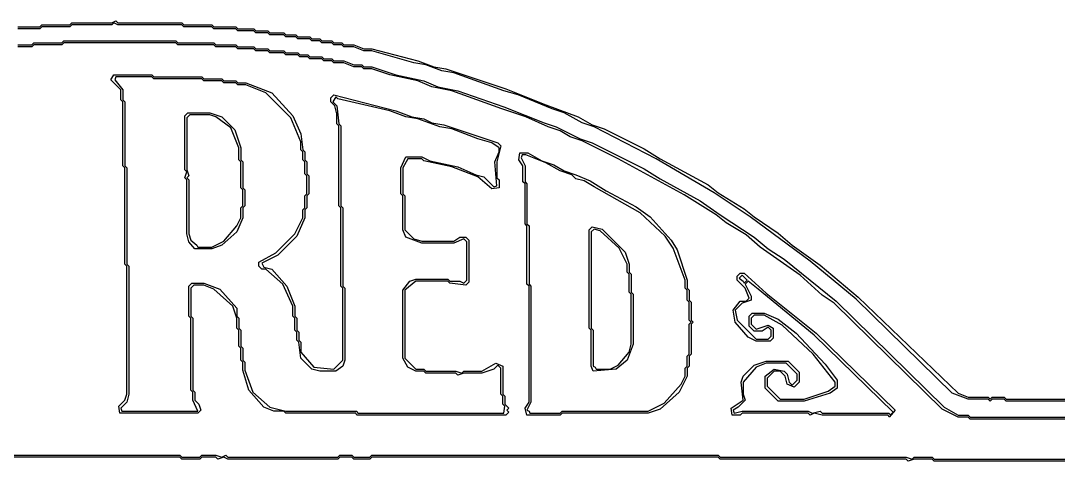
# Model space of a CAD drawing. Extents: x 0.2 to 6.6, y 0.38 to 3.24.
# Drawn here: x 3.207 to 5.461, y 2.285 to 3.241 of the extents above; entities that cross this region are included whole.
import ezdxf

# ---------------------------------------------------------------- set-up
doc = ezdxf.new("R2010")
doc.units = 0

msp = doc.modelspace()

# ---------------------------------------------------------------- linework, layer by layer
at = {"color": 7}
for points in [[(3.2, 3.2283), (3.2478, 3.2283), (3.2522, 3.2326), (3.313, 3.2326), (3.3174, 3.237), (3.4043, 3.237), (3.413, 3.2413), (3.4174, 3.237), (3.5565, 3.237), (3.5609, 3.2326), (3.6217, 3.2326), (3.6261, 3.2283), (3.6739, 3.2283), (3.6783, 3.2239), (3.713, 3.2239), (3.7174, 3.2196), (3.7435, 3.2196), (3.7478, 3.2152), (3.7783, 3.2152), (3.7826, 3.2109), (3.8043, 3.2109), (3.8087, 3.2065), (3.8348, 3.2065), (3.8391, 3.2022), (3.8565, 3.2022), (3.8609, 3.1978), (3.8826, 3.1978), (3.887, 3.1935), (3.9043, 3.1935), (3.9087, 3.1891), (3.9304, 3.1891), (3.9522, 3.1804), (3.9696, 3.1804), (4.0696, 3.1543), (4.1043, 3.1413), (4.1304, 3.137), (4.2609, 3.0935), (4.3478, 3.0587), (4.4174, 3.0326), (4.4478, 3.0152), (4.4739, 3.0065), (4.5609, 2.963), (4.5957, 2.9413), (4.7, 2.8848), (4.7217, 2.8674), (4.7783, 2.8326), (4.8, 2.8152), (4.8522, 2.7804), (4.8826, 2.7543), (4.9435, 2.7109), (5.0261, 2.6413), (5.2435, 2.4326), (5.2652, 2.4239), (5.3087, 2.4239), (5.313, 2.4196), (5.3174, 2.4239), (5.3435, 2.4239), (5.3478, 2.4196), (5.5304, 2.4196)], [(5.5304, 2.4152), (5.3478, 2.4152), (5.3435, 2.4196), (5.3174, 2.4196), (5.313, 2.4152), (5.3087, 2.4196), (5.2652, 2.4196), (5.2304, 2.4326), (5.0217, 2.637), (4.9217, 2.7196), (4.7913, 2.8152), (4.713, 2.8674), (4.587, 2.9413), (4.4522, 3.0109), (4.4261, 3.0196), (4.387, 3.0413), (4.3609, 3.05), (4.287, 3.0804), (4.2565, 3.0891), (4.1478, 3.1283), (4.1217, 3.1326), (4.087, 3.1457), (4.0609, 3.15), (3.9696, 3.1761), (3.9522, 3.1761), (3.9304, 3.1848), (3.9087, 3.1848), (3.9043, 3.1891), (3.887, 3.1891), (3.8826, 3.1935), (3.8609, 3.1935), (3.8565, 3.1978), (3.8391, 3.1978), (3.8348, 3.2022), (3.8087, 3.2022), (3.8043, 3.2065), (3.7826, 3.2065), (3.7783, 3.2109), (3.7478, 3.2109), (3.7435, 3.2152), (3.7174, 3.2152), (3.713, 3.2196), (3.6783, 3.2196), (3.6739, 3.2239), (3.6261, 3.2239), (3.6217, 3.2283), (3.5609, 3.2283), (3.5565, 3.2326), (3.4174, 3.2326), (3.4087, 3.237), (3.4043, 3.2326), (3.3174, 3.2326), (3.313, 3.2283), (3.2522, 3.2283), (3.2478, 3.2239), (3.2, 3.2239)], [(3.2, 3.1891), (3.2304, 3.1891), (3.2348, 3.1935), (3.2957, 3.1935), (3.3, 3.1978), (3.5435, 3.1978), (3.5478, 3.1935), (3.6261, 3.1935), (3.6304, 3.1891), (3.6739, 3.1891), (3.6783, 3.1848), (3.713, 3.1848), (3.7174, 3.1804), (3.7435, 3.1804), (3.7478, 3.1761), (3.7783, 3.1761), (3.7826, 3.1717), (3.8087, 3.1717), (3.813, 3.1674), (3.8304, 3.1674), (3.8348, 3.163), (3.8609, 3.163), (3.8652, 3.1587), (3.8826, 3.1587), (3.887, 3.1543), (3.9087, 3.1543), (3.9304, 3.1457), (3.9478, 3.1457), (3.9522, 3.1413), (3.9696, 3.1413), (4.0217, 3.1239), (4.0826, 3.1109), (4.113, 3.0978), (4.1565, 3.0891), (4.2565, 3.0543), (4.3435, 3.0196), (4.3696, 3.0109), (4.4217, 2.9848), (4.4478, 2.9761), (4.5609, 2.9196), (4.5957, 2.8978), (4.6826, 2.85), (4.7261, 2.8196), (4.8, 2.7717), (4.8304, 2.7457), (4.8652, 2.7239), (4.9783, 2.6326), (5.213, 2.4022), (5.2435, 2.3848), (5.2652, 2.3848), (5.2696, 2.3804), (5.4913, 2.3804)], [(5.4913, 2.3761), (5.2696, 2.3761), (5.2652, 2.3804), (5.2435, 2.3804), (5.2087, 2.3978), (4.9739, 2.6283), (4.9478, 2.6457), (4.9, 2.6891), (4.813, 2.75), (4.7826, 2.7761), (4.7391, 2.8022), (4.7174, 2.8196), (4.6478, 2.863), (4.5043, 2.9413), (4.4261, 2.9804), (4.4, 2.9891), (4.3783, 3.0022), (4.3522, 3.0109), (4.3043, 3.0326), (4.2522, 3.05), (4.1435, 3.0891), (4.1, 3.0978), (4.0696, 3.1109), (4.0087, 3.1239), (3.9696, 3.137), (3.9522, 3.137), (3.9478, 3.1413), (3.9304, 3.1413), (3.9087, 3.15), (3.887, 3.15), (3.8826, 3.1543), (3.8652, 3.1543), (3.8609, 3.1587), (3.8348, 3.1587), (3.8304, 3.163), (3.813, 3.163), (3.8087, 3.1674), (3.7826, 3.1674), (3.7783, 3.1717), (3.7478, 3.1717), (3.7435, 3.1761), (3.7174, 3.1761), (3.713, 3.1804), (3.6783, 3.1804), (3.6739, 3.1848), (3.6304, 3.1848), (3.6261, 3.1891), (3.5478, 3.1891), (3.5435, 3.1935), (3.3, 3.1935), (3.2957, 3.1891), (3.2348, 3.1891), (3.2304, 3.1848), (3.2, 3.1848)], [(2.6609, 2.2978), (3.5522, 2.2978), (3.5565, 2.2935), (3.5957, 2.2935), (3.6, 2.2978), (3.6304, 2.2978), (3.6435, 2.2935), (3.6522, 2.2978), (3.6565, 2.2935), (3.8957, 2.2935), (3.9, 2.2978), (3.9261, 2.2978), (3.9304, 2.2935), (3.9652, 2.2935), (3.9696, 2.2978), (4.7217, 2.2978), (4.7261, 2.2935), (5.1304, 2.2935), (5.1435, 2.2891), (5.1478, 2.2935), (5.187, 2.2935), (5.1913, 2.2891), (5.6565, 2.2891)], [(5.6565, 2.2848), (5.1913, 2.2848), (5.187, 2.2891), (5.1478, 2.2891), (5.1348, 2.2848), (5.1304, 2.2891), (4.7261, 2.2891), (4.7217, 2.2935), (3.9696, 2.2935), (3.9652, 2.2891), (3.9304, 2.2891), (3.9261, 2.2935), (3.9, 2.2935), (3.8957, 2.2891), (3.6565, 2.2891), (3.6478, 2.2935), (3.6348, 2.2891), (3.6304, 2.2935), (3.6, 2.2935), (3.5957, 2.2891), (3.5565, 2.2891), (3.5522, 2.2935), (2.6609, 2.2935)]]:
    msp.add_lwpolyline(points, dxfattribs=at)
for points in [[(3.937, 2.3848), (3.9348, 2.3891), (3.7826, 2.3891), (3.7783, 2.3935), (3.7565, 2.3935), (3.7348, 2.4022), (3.7022, 2.4391), (3.6891, 2.4826), (3.6891, 2.5), (3.6848, 2.5043), (3.6848, 2.5304), (3.6804, 2.5348), (3.6804, 2.5696), (3.6761, 2.5739), (3.6761, 2.5957), (3.6674, 2.6217), (3.6261, 2.6587), (3.6043, 2.6674), (3.5826, 2.6674), (3.5761, 2.6609), (3.5761, 2.6), (3.5804, 2.5957), (3.5804, 2.4391), (3.5848, 2.4348), (3.5848, 2.4174), (3.5935, 2.4087), (3.5978, 2.3957), (3.5913, 2.3891), (3.4217, 2.3891), (3.4196, 2.4043), (3.4326, 2.4174), (3.437, 2.4304), (3.437, 2.7087), (3.4326, 2.713), (3.4326, 2.9217), (3.4283, 2.9261), (3.4283, 3.0652), (3.4239, 3.0696), (3.4239, 3.0913), (3.4022, 3.113), (3.4087, 3.1239), (3.4913, 3.1239), (3.4957, 3.1196), (3.6, 3.1196), (3.6043, 3.1152), (3.6435, 3.1152), (3.6478, 3.1109), (3.6739, 3.1109), (3.6783, 3.1065), (3.6957, 3.1065), (3.7522, 3.0848), (3.7978, 3.0348), (3.8152, 2.9957), (3.8196, 2.9609), (3.8239, 2.9565), (3.8239, 2.9391), (3.8283, 2.9348), (3.8283, 2.9087), (3.8326, 2.9043), (3.8326, 2.8652), (3.8283, 2.8609), (3.8283, 2.8348), (3.8239, 2.8304), (3.8239, 2.813), (3.8065, 2.7739), (3.7652, 2.7326), (3.7304, 2.7152), (3.7348, 2.7065), (3.7522, 2.7022), (3.7848, 2.6652), (3.8022, 2.6217), (3.8022, 2.6), (3.8065, 2.5957), (3.8065, 2.5696), (3.8109, 2.5652), (3.8109, 2.5478), (3.8152, 2.5435), (3.8152, 2.5217), (3.8435, 2.4891), (3.887, 2.4848), (3.9065, 2.5043), (3.9065, 2.6609), (3.9022, 2.6652), (3.9022, 2.8348), (3.8978, 2.8391), (3.8978, 3.013), (3.8935, 3.0174), (3.8935, 3.0391), (3.8891, 3.0565), (3.8804, 3.0652), (3.8804, 3.0739), (3.887, 3.0804), (4.0217, 3.0457), (4.0565, 3.0326), (4.0826, 3.0283), (4.1, 3.0196), (4.1261, 3.0152), (4.1783, 2.9978), (4.2435, 2.9761), (4.25, 2.9696), (4.2413, 2.9348), (4.2413, 2.9), (4.2457, 2.8957), (4.2457, 2.8783), (4.2304, 2.8761), (4.2, 2.9022), (4.1435, 2.9239), (4.0826, 2.937), (4.0783, 2.9413), (4.0478, 2.9413), (4.037, 2.9217), (4.037, 2.8652), (4.0413, 2.8609), (4.0413, 2.787), (4.0609, 2.7674), (4.0783, 2.763), (4.1478, 2.763), (4.1609, 2.7717), (4.1739, 2.7717), (4.1804, 2.7652), (4.1804, 2.6739), (4.1739, 2.6674), (4.1391, 2.6717), (4.1348, 2.6761), (4.0652, 2.6761), (4.0413, 2.6565), (4.0413, 2.5087), (4.0652, 2.4848), (4.0826, 2.4848), (4.087, 2.4804), (4.1522, 2.4804), (4.1652, 2.4761), (4.1696, 2.4804), (4.2087, 2.4804), (4.2391, 2.4978), (4.2543, 2.4913), (4.2543, 2.4304), (4.2587, 2.4261), (4.2587, 2.4087), (4.2674, 2.4), (4.263, 2.3957), (4.2674, 2.3913), (4.2609, 2.3848), (3.937, 2.3848)], [(3.937, 2.3935), (3.9391, 2.3891), (4.2565, 2.3891), (4.2587, 2.4043), (4.2543, 2.4087), (4.2543, 2.4261), (4.25, 2.4304), (4.25, 2.487), (4.2435, 2.4935), (4.2348, 2.4848), (4.2087, 2.4761), (4.1696, 2.4761), (4.1565, 2.4717), (4.1522, 2.4761), (4.087, 2.4761), (4.0826, 2.4804), (4.0652, 2.4804), (4.0478, 2.4891), (4.037, 2.5087), (4.037, 2.6565), (4.0522, 2.6761), (4.0652, 2.6804), (4.1348, 2.6804), (4.1391, 2.6761), (4.1609, 2.6761), (4.1696, 2.6717), (4.1761, 2.6783), (4.1761, 2.7609), (4.1696, 2.7674), (4.1478, 2.7587), (4.0783, 2.7587), (4.0435, 2.7717), (4.037, 2.787), (4.037, 2.8609), (4.0326, 2.8652), (4.0326, 2.9217), (4.0435, 2.9457), (4.0783, 2.9457), (4.0957, 2.937), (4.1565, 2.9239), (4.1957, 2.9065), (4.213, 2.9022), (4.2348, 2.8804), (4.2413, 2.8826), (4.237, 2.9348), (4.2457, 2.9565), (4.2457, 2.9652), (4.2304, 2.9761), (4.2, 2.9848), (4.1435, 3.0065), (4.1174, 3.0109), (4.0696, 3.0283), (4.0435, 3.0326), (4.0087, 3.0457), (3.8957, 3.0717), (3.8913, 3.0761), (3.8848, 3.0652), (3.8935, 3.0565), (3.8978, 3.0174), (3.9022, 3.013), (3.9022, 2.8391), (3.9065, 2.8348), (3.9065, 2.6652), (3.9109, 2.6609), (3.9109, 2.5043), (3.9065, 2.4913), (3.8913, 2.4804), (3.8565, 2.4804), (3.8391, 2.4848), (3.8152, 2.5087), (3.8109, 2.5435), (3.8065, 2.5478), (3.8065, 2.5652), (3.8022, 2.5696), (3.8022, 2.5957), (3.7978, 2.6), (3.7978, 2.6217), (3.7761, 2.6696), (3.7391, 2.7022), (3.7304, 2.7022), (3.7239, 2.7087), (3.7239, 2.7174), (3.7609, 2.737), (3.8022, 2.7783), (3.8196, 2.813), (3.8196, 2.8304), (3.8239, 2.8348), (3.8239, 2.8609), (3.8283, 2.8652), (3.8283, 2.9043), (3.8239, 2.9087), (3.8239, 2.9348), (3.8196, 2.9391), (3.8196, 2.9565), (3.8152, 2.9609), (3.8152, 2.9783), (3.7935, 3.0304), (3.7391, 3.0848), (3.6957, 3.1022), (3.6783, 3.1022), (3.6739, 3.1065), (3.6478, 3.1065), (3.6435, 3.1109), (3.6043, 3.1109), (3.6, 3.1152), (3.4957, 3.1152), (3.4913, 3.1196), (3.413, 3.1196), (3.4109, 3.113), (3.4283, 3.0913), (3.4283, 3.0696), (3.4326, 3.0652), (3.4326, 2.9261), (3.437, 2.9217), (3.437, 2.713), (3.4413, 2.7087), (3.4413, 2.4304), (3.437, 2.413), (3.4239, 2.4), (3.4261, 2.3935), (3.5913, 2.3935), (3.5804, 2.4174), (3.5804, 2.4348), (3.5761, 2.4391), (3.5761, 2.5957), (3.5717, 2.6), (3.5717, 2.6652), (3.5783, 2.6717), (3.6043, 2.6717), (3.6391, 2.6587), (3.6761, 2.6174), (3.6761, 2.6), (3.6804, 2.5957), (3.6804, 2.5739), (3.6848, 2.5696), (3.6848, 2.5348), (3.6891, 2.5304), (3.6891, 2.5043), (3.6935, 2.5), (3.6935, 2.4826), (3.7109, 2.4348), (3.7478, 2.4022), (3.7826, 2.3935), (3.937, 2.3935)], [(3.5848, 2.7457), (3.5717, 2.7609), (3.5674, 2.7783), (3.5674, 2.8957), (3.563, 2.9), (3.5674, 2.913), (3.563, 2.9174), (3.563, 3.0348), (3.5696, 3.0413), (3.6174, 3.0413), (3.6435, 3.0326), (3.6717, 3.0043), (3.6848, 2.9652), (3.6848, 2.9391), (3.6891, 2.9348), (3.6891, 2.8783), (3.6935, 2.8739), (3.6935, 2.8391), (3.6891, 2.8348), (3.6891, 2.813), (3.6761, 2.7826), (3.6435, 2.7543), (3.6217, 2.7457), (3.5848, 2.7457)], [(3.5891, 2.7543), (3.5913, 2.75), (3.6217, 2.75), (3.6478, 2.763), (3.6761, 2.7957), (3.6848, 2.813), (3.6848, 2.8348), (3.6891, 2.8391), (3.6891, 2.8739), (3.6848, 2.8783), (3.6848, 2.9348), (3.6804, 2.9391), (3.6804, 2.9652), (3.663, 3.0087), (3.6304, 3.0326), (3.6174, 3.037), (3.5739, 3.037), (3.5674, 3.0304), (3.5674, 2.9174), (3.5717, 2.9043), (3.5674, 2.9), (3.5717, 2.8957), (3.5717, 2.7783), (3.5761, 2.7652), (3.5891, 2.7543)], [(4.3065, 2.3848), (4.3022, 2.4), (4.3109, 2.413), (4.3109, 2.6652), (4.3065, 2.6696), (4.3065, 2.7957), (4.3022, 2.8), (4.3022, 2.887), (4.2978, 2.8913), (4.2978, 2.9261), (4.2891, 2.9391), (4.2913, 2.9543), (4.3087, 2.9543), (4.3391, 2.937), (4.3652, 2.9283), (4.387, 2.9152), (4.413, 2.9065), (4.4435, 2.8935), (4.4783, 2.8717), (4.5435, 2.837), (4.5739, 2.8152), (4.6196, 2.7652), (4.6326, 2.7435), (4.6543, 2.6783), (4.6543, 2.6609), (4.6587, 2.6565), (4.6587, 2.6348), (4.663, 2.6304), (4.663, 2.5913), (4.6674, 2.587), (4.663, 2.5826), (4.663, 2.5174), (4.6587, 2.513), (4.6587, 2.4913), (4.6543, 2.487), (4.6543, 2.4696), (4.637, 2.4348), (4.5957, 2.3978), (4.5696, 2.3891), (4.3826, 2.3891), (4.3783, 2.3848), (4.3065, 2.3848)], [(4.3109, 2.3935), (4.313, 2.3891), (4.3783, 2.3891), (4.3826, 2.3935), (4.5696, 2.3935), (4.6043, 2.4109), (4.6413, 2.4522), (4.65, 2.4696), (4.65, 2.487), (4.6543, 2.4913), (4.6543, 2.513), (4.6587, 2.5174), (4.6587, 2.5826), (4.663, 2.587), (4.6587, 2.5913), (4.6587, 2.6304), (4.6543, 2.6348), (4.6543, 2.6565), (4.65, 2.6609), (4.65, 2.6783), (4.6239, 2.7478), (4.6065, 2.7739), (4.5522, 2.8239), (4.4522, 2.8804), (4.4304, 2.8935), (4.413, 2.8978), (4.4043, 2.9065), (4.3783, 2.9152), (4.3478, 2.9326), (4.3043, 2.95), (4.2957, 2.95), (4.2935, 2.9435), (4.3022, 2.9261), (4.3022, 2.8913), (4.3065, 2.887), (4.3065, 2.8), (4.3109, 2.7957), (4.3109, 2.6696), (4.3152, 2.6652), (4.3152, 2.413), (4.3065, 2.3957), (4.3109, 2.3935)], [(4.45, 2.4804), (4.4457, 2.4913), (4.4457, 2.5696), (4.4413, 2.5739), (4.4413, 2.787), (4.4478, 2.7935), (4.4696, 2.7891), (4.5196, 2.7391), (4.5283, 2.713), (4.5283, 2.6957), (4.5326, 2.6913), (4.5326, 2.6522), (4.537, 2.6478), (4.537, 2.5391), (4.5239, 2.5043), (4.5, 2.4848), (4.45, 2.4804)], [(4.4543, 2.4891), (4.4565, 2.4848), (4.487, 2.4848), (4.5043, 2.4935), (4.5283, 2.5217), (4.5326, 2.5391), (4.5326, 2.6478), (4.5283, 2.6522), (4.5283, 2.6913), (4.5239, 2.6957), (4.5239, 2.713), (4.5065, 2.7478), (4.4652, 2.7848), (4.4522, 2.7891), (4.4457, 2.7826), (4.4457, 2.5739), (4.45, 2.5696), (4.45, 2.4913), (4.4543, 2.4891)], [(5.0935, 2.3804), (5.0913, 2.3848), (4.9478, 2.3848), (4.9304, 2.3891), (4.9217, 2.3848), (4.9174, 2.3891), (4.7739, 2.3891), (4.7696, 2.3848), (4.7522, 2.3848), (4.75, 2.4), (4.7761, 2.4174), (4.7717, 2.4565), (4.7761, 2.4696), (4.8, 2.4935), (4.8261, 2.5022), (4.8739, 2.5022), (4.8978, 2.4783), (4.8978, 2.4565), (4.887, 2.4457), (4.8717, 2.4522), (4.8674, 2.4696), (4.8565, 2.4804), (4.8435, 2.4804), (4.8283, 2.4652), (4.8283, 2.4478), (4.8565, 2.4196), (4.9087, 2.4196), (4.9609, 2.437), (4.9761, 2.4478), (4.9761, 2.4565), (4.9283, 2.5174), (4.8609, 2.5804), (4.8217, 2.6022), (4.8, 2.6022), (4.7935, 2.5957), (4.7935, 2.5826), (4.8043, 2.5717), (4.8304, 2.5804), (4.8413, 2.5739), (4.8413, 2.5522), (4.8348, 2.5457), (4.8043, 2.5457), (4.787, 2.5543), (4.7587, 2.587), (4.7543, 2.613), (4.7696, 2.6326), (4.7826, 2.6326), (4.7891, 2.6391), (4.7804, 2.6609), (4.763, 2.6783), (4.763, 2.687), (4.7696, 2.6935), (4.7783, 2.6935), (4.8261, 2.65), (4.9348, 2.563), (5.1065, 2.3957), (5.0935, 2.3804)], [(4.7761, 2.6761), (4.7783, 2.6717), (4.7848, 2.6783), (4.7739, 2.6891), (4.7674, 2.6826), (4.7761, 2.6761)], [(5.0935, 2.3891), (5.0957, 2.3848), (5.1022, 2.3913), (4.9304, 2.5587), (4.8087, 2.6587), (4.787, 2.6761), (4.7804, 2.6696), (4.7935, 2.6435), (4.7935, 2.6348), (4.7739, 2.6283), (4.7587, 2.613), (4.763, 2.5913), (4.8043, 2.55), (4.8304, 2.55), (4.837, 2.5565), (4.837, 2.5696), (4.8304, 2.5761), (4.8174, 2.5674), (4.8, 2.5674), (4.7891, 2.5783), (4.7891, 2.6), (4.7957, 2.6065), (4.8217, 2.6065), (4.8522, 2.5935), (4.8913, 2.563), (4.9543, 2.4957), (4.9804, 2.4609), (4.9804, 2.4435), (4.9652, 2.4326), (4.9087, 2.4152), (4.8522, 2.4152), (4.8239, 2.4435), (4.8239, 2.4696), (4.8435, 2.4848), (4.8652, 2.4804), (4.8717, 2.4739), (4.8761, 2.4565), (4.8826, 2.45), (4.8935, 2.4609), (4.8935, 2.4739), (4.8696, 2.4978), (4.8261, 2.4978), (4.8043, 2.4891), (4.7761, 2.4565), (4.7761, 2.4304), (4.7804, 2.4174), (4.7652, 2.4022), (4.7543, 2.3957), (4.7565, 2.3891), (4.7739, 2.3935), (4.9174, 2.3935), (4.9261, 2.3891), (4.9435, 2.3935), (4.9478, 2.3891), (5.0935, 2.3891)]]:
    msp.add_lwpolyline(points, close=True, dxfattribs=at)

doc.saveas('drawing.dxf')
